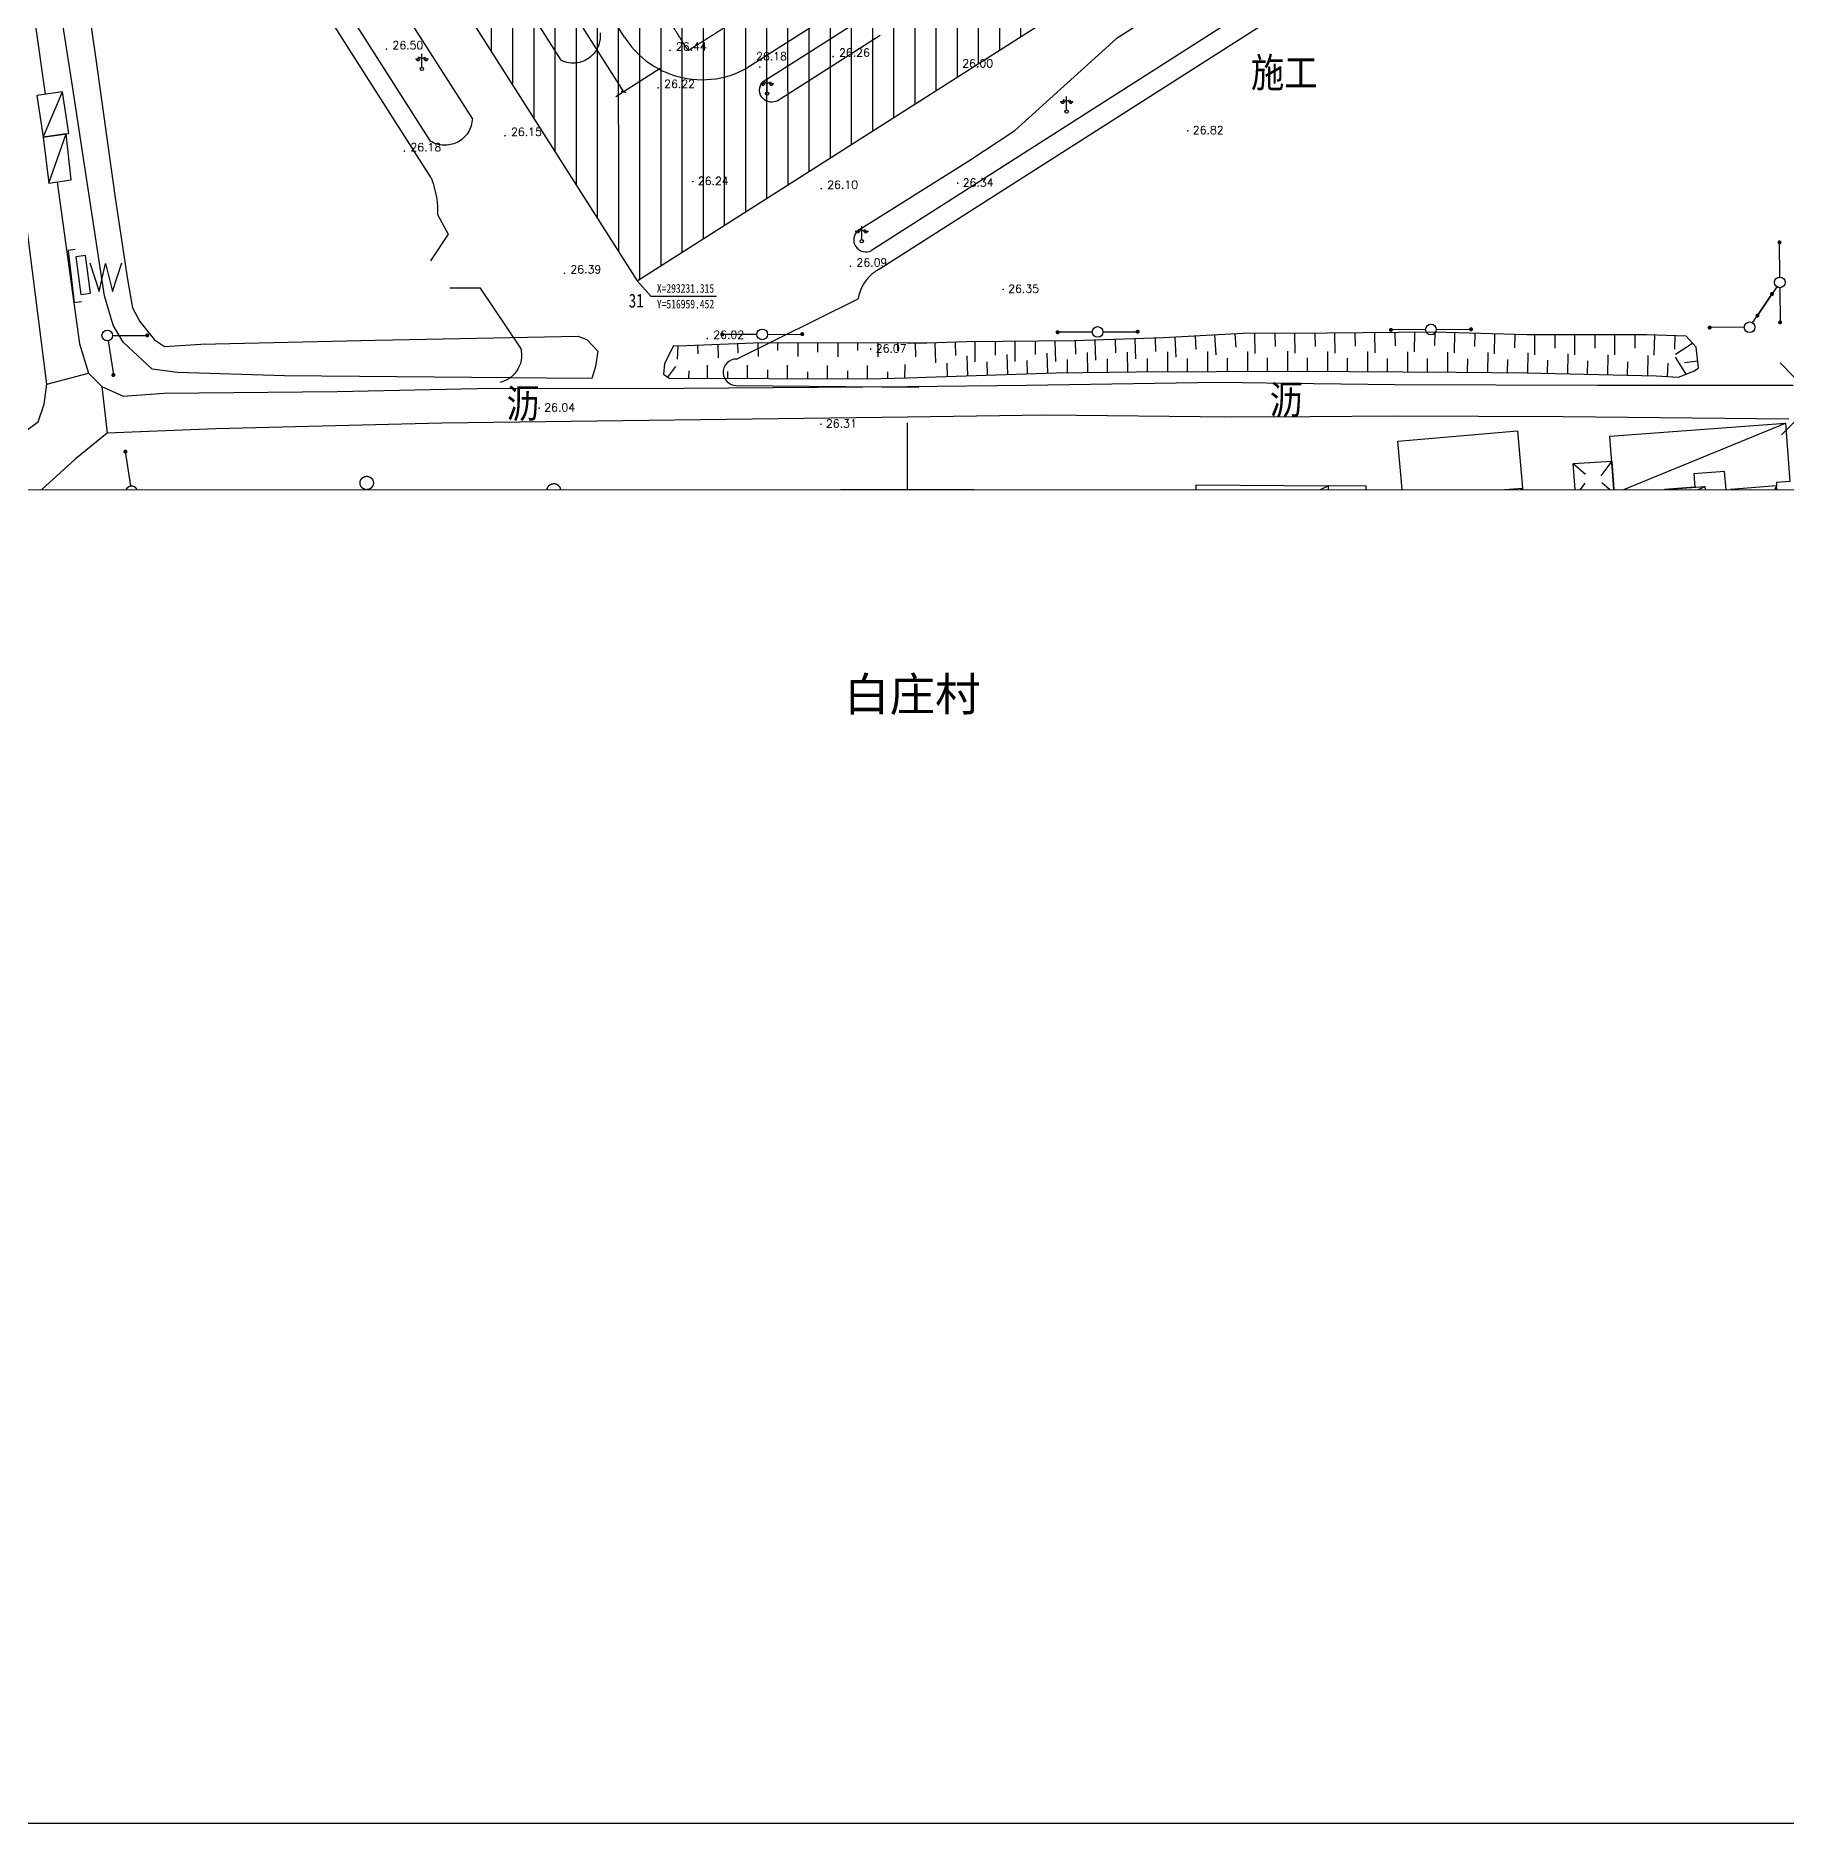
# Model space of a CAD drawing. Extents: x 1977 to 1034874806, y 3985 to 587211952.
# Drawn here: x 516869241 to 517131788, y 293000000 to 293268067 of the extents above; entities that cross this region are included whole.
import ezdxf
from ezdxf.enums import TextEntityAlignment as Align
from ezdxf.xclip import XClip

# ---------------------------------------------------------------- set-up
doc = ezdxf.new("R2010")
doc.units = 0
doc.header["$LTSCALE"] = 10
doc.header["$MEASUREMENT"] = 0
doc.header["$XCLIPFRAME"] = 0
doc.linetypes.add('ACAD_ISO04W100', pattern=[30, 24, -3, 0, -3])
doc.linetypes.add('DASH', pattern=[0.35, 0.25, -0.1])
for name, color, linetype in [('01-标注_尺寸', 3, 'Continuous'), ('M-用地 代征道路', 216, 'Continuous'), ('M-用地 代征道路坐标', 140, 'Continuous'), ('M-用地 地形图', 8, 'Continuous'), ('M-用地 红线', 20, 'ACAD_ISO04W100'), ('M-用地 红线坐标', 140, 'Continuous'), ('PUB_TEXT', 7, 'Continuous'), ('X-地形图$0$GCD', 1, 'Continuous'), ('X-地形图$0$GKSS', 4, 'Continuous'), ('X-地形图$0$JTSS', 3, 'Continuous')]:
    doc.layers.add(name, color=color, linetype=linetype)
doc.layers.add('X-总平面（删除标注）$0$04-不打印_辅助线', color=165, linetype='Continuous', plot=False)
doc.styles.add('X-地形图$0$HZ', font='simplex.shx', dxfattribs={"bigfont": 'hztxt.shx'})
doc.styles.add('台湖总图-0812$0$黑体', font='simhei.ttf')
doc.styles.add('黑', font='simhei.ttf', dxfattribs={"width": 0.8})
doc.styles.add('黑体', font='simhei.ttf', dxfattribs={"width": 0.8})
doc.styles.add('黑体_T3', font='simhei.ttf', dxfattribs={"width": 0.8})
doc.linetypes.add('X-地形图$0$B31', pattern='A,0,-1e-09,[149,symbolx.shx,S=0.125,R=0,X=0,Y=0],-1.5', length=1.5)
doc.dimstyles.new('_TCH_ARCH&&550', dxfattribs={"dimtxt": 1925, "dimasz": 550, "dimexe": 1375, "dimexo": 0, "dimgap": 550, "dimtad": 1, "dimlfac": 0.001, "dimzin": 0, "dimdsep": 46, "dimtxsty": '黑体_T3', "dimblk": 'ARCHTICK', "dimcen": 0.09, "dimclrt": 7, "dimazin": 2, "dimtfac": 1, "dimtix": 1, "dimtmove": 2, "dimatfit": 3, "dimfxl": 0, "dimtolj": 1, "dimtzin": 0, "dimarcsym": 0})

# ---------------------------------------------------------------- blocks, each defined once
blk = doc.blocks.new('X-地形图$0$BC119')
at = {"linetype": 'Continuous'}
blk.add_line((0.4, 0), (3, 0), dxfattribs=at)
at = {"linetype": 'Continuous', "const_width": 0.15}
blk.add_lwpolyline([(2.925, 0, 1), (3.075, 0, 1)], format="xyb", close=True, dxfattribs=at)
at = {"linetype": 'Continuous'}
blk.add_circle((0, 0), 0.4, dxfattribs=at)
blk = doc.blocks.new('X-地形图$0$BC031')
blk.add_lwpolyline([(-1.16, 0.99), (-0.47, -1.18), (0.01, 0.93), (0.53, -1.17), (1.23, 0.99)])
blk = doc.blocks.new('X-地形图$0$BC101')
at = {"linetype": 'Continuous'}
blk.add_circle((0, 0), 0.5, dxfattribs=at)
blk = doc.blocks.new('X-地形图$0$BC028')
for p, q in [((-1.98, 3), (-0.49, 3)), ((-0.99, 3.5), (-1.19, 3)), ((0, 3.1), (-0.99, 3.5)), ((0, 0.5), (0, 4.5)), ((0, 3.1), (1, 3.5)), ((0.5, 3), (2, 3)), ((1, 3.5), (1.2, 3))]:
    blk.add_line(p, q)
blk.add_circle((0, 0), 0.5)
for centre in [(-1.19, 3), (1.25, 3)]:
    blk.add_arc(centre, 0.5, 179, 0)
blk = doc.blocks.new('X-地形图$0$BC200')
at = {"linetype": 'Continuous', "const_width": 0.25, "flags": 128}
blk.add_lwpolyline([(-0.125, 0, 1), (0.125, 0, 1)], format="xyb", close=True, dxfattribs=at)
blk = doc.blocks.new('X-地形图$0$A$C7BFD1BD2')
at = {"layer": 'X-地形图$0$GCD', "linetype": 'Continuous', "xscale": 0.4999999999999998, "yscale": 0.4999999999999998, "zscale": 0.4999999999999998, "rotation": 32.7878370276766}
for p in [(-378.16, -483.93), (-335.64, -484.13), (-311.18, -485.05), (-322.16, -486.62), (-337.41, -489.73), (-360.37, -496.93), (-375.47, -499.24), (-312.95, -504.87), (-308.56, -516.51), (-351.47, -517.56), (-330.04, -527.35)]:
    blk.add_blockref('X-地形图$0$BC200', p, dxfattribs=at)
at = {"layer": 'X-地形图$0$GCD', "linetype": 'Continuous', "xscale": 0.5, "yscale": 0.5, "zscale": 0.5}
for p in [(-292.55, -486.17), (-257.97, -496.18), (-332.21, -503.81), (-292.48, -504.06), (-285.66, -519.97), (-305.52, -528.92), (-355.24, -537.78), (-312.99, -540.19)]:
    blk.add_blockref('X-地形图$0$BC200', p, dxfattribs=at)
at = {"layer": 'X-地形图$0$GCD', "linetype": 'Continuous', "style": 'X-地形图$0$HZ'}
for s, p in [('26.50', (-377.26, -483.95)), ('26.44', (-334.74, -484.15)), ('26.18', (-322.73, -485.61)), ('26.26', (-310.28, -485.07)), ('26.00', (-291.8, -486.67)), ('26.22', (-336.51, -489.75)), ('26.15', (-359.47, -496.94)), ('26.82', (-257.22, -496.68)), ('26.18', (-374.57, -499.25)), ('26.24', (-331.46, -504.31)), ('26.10', (-312.05, -504.88)), ('26.34', (-291.73, -504.56)), ('26.39', (-350.57, -517.57)), ('26.09', (-307.66, -516.53)), ('26.35', (-284.91, -520.47)), ('26.02', (-329.14, -527.37)), ('26.07', (-304.77, -529.42)), ('26.04', (-354.49, -538.28)), ('26.31', (-312.24, -540.69))]:
    blk.add_text(s, height=1.2, dxfattribs=at).set_placement(p)
blk = doc.blocks.new('dixingtu')
at = {"linetype": 'Continuous'}
for p, q in [((517127476, 293226101), (517129643, 293229331)), ((517010157, 293219157), (517010129, 293222157)), ((517013129, 293222186), (517013148, 293220186)), ((517016157, 293219214), (517016128, 293222214)), ((517019128, 293222243), (517019147, 293220243)), ((517022231, 293219203), (517022130, 293222201)), ((517025128, 293222303), (517025196, 293220304)), ((517028228, 293219406), (517028126, 293222405)), ((517031124, 293222506), (517031192, 293220508)), ((517034224, 293219610), (517034123, 293222608)), ((517037121, 293222710), (517037189, 293220711)), ((517040287, 293219855), (517040118, 293222850)), ((517043113, 293223019), (517043225, 293221022)), ((517046277, 293220193), (517046108, 293223188)), ((517049103, 293223357), (517049216, 293221360)), ((517052113, 293220434), (517052101, 293223434)), ((517055101, 293223446), (517055109, 293221446)), ((517058113, 293220458), (517058101, 293223458)), ((517061101, 293223470), (517061109, 293221470)), ((517064125, 293220486), (517064101, 293223486)), ((517067101, 293223510), (517067117, 293221510)), ((517070124, 293220533), (517070101, 293223533)), ((517073101, 293223557), (517073117, 293221557)), ((517076021, 293220682), (517076102, 293223681)), ((517079101, 293223600), (517079047, 293221601)), ((517082019, 293220521), (517082100, 293223520)), ((517085099, 293223439), (517085045, 293221440)), ((517088017, 293220360), (517088097, 293223359)), ((517091096, 293223278), (517091043, 293221279)), ((517094096, 293220231), (517094096, 293223231)), ((517097096, 293223231), (517097096, 293221231)), ((517100096, 293220231), (517100096, 293223231)), ((517103096, 293223232), (517103096, 293221232)), ((517106096, 293220232), (517106096, 293223232)), ((517109096, 293223232), (517109096, 293221232)), ((517111984, 293220188), (517112095, 293223186)), ((517115093, 293223075), (517115019, 293221077)), ((516965538, 293221539), (516965430, 293219542)), ((516968583, 293220389), (516968536, 293221643)), ((516971534, 293221755), (516971608, 293219757)), ((516974581, 293220538), (516974531, 293221868)), ((516977529, 293221980), (516977604, 293219981)), ((516980523, 293220844), (516980529, 293221989)), ((516983529, 293221973), (516983518, 293219973)), ((516986521, 293220616), (516986529, 293221992)), ((516989529, 293221989), (516989518, 293219939)), ((516992523, 293220844), (516992529, 293221985)), ((516995529, 293221982), (516995518, 293219906)), ((516998523, 293220810), (516998529, 293221978)), ((517001130, 293221975), (517001195, 293219918)), ((517004217, 293219010), (517004131, 293222008)), ((517007129, 293222095), (517007187, 293220096)), ((517008895, 293220070), (517008995, 293217071)), ((517014891, 293220271), (517014992, 293217272)), ((517020891, 293220466), (517020988, 293217468)), ((517023988, 293217529), (517023965, 293219528)), ((517026954, 293220562), (517026987, 293217562)), ((517029987, 293217596), (517029965, 293219596)), ((517032953, 293220629), (517032987, 293217630)), ((517035987, 293217653), (517035977, 293219653)), ((517038972, 293220667), (517038987, 293217667)), ((517041987, 293217682), (517041977, 293219682)), ((517044972, 293220697), (517044987, 293217697)), ((517047987, 293217712), (517047977, 293219712)), ((517050972, 293220727), (517050987, 293217727)), ((517053987, 293217741), (517053977, 293219741)), ((517056972, 293220756), (517056987, 293217756)), ((517059987, 293217752), (517059999, 293219752)), ((517063004, 293220735), (517062987, 293217735)), ((517065987, 293217717), (517065998, 293219717)), ((517069004, 293220699), (517068987, 293217699)), ((517071986, 293217681), (517071998, 293219681)), ((517075004, 293220663), (517074986, 293217663)), ((517077986, 293217645), (517077998, 293219645)), ((517081004, 293220628), (517080986, 293217628)), ((517083986, 293217600), (517084009, 293219600)), ((517087021, 293220565), (517086986, 293217565)), ((517089986, 293217530), (517090009, 293219530)), ((517093020, 293220495), (517092986, 293217496)), ((517099048, 293220366), (517098984, 293217366)), ((517105047, 293220238), (517104983, 293217238)), ((517111045, 293220110), (517110981, 293217110)), ((517115139, 293219845), (517116742, 293217309)), ((517115198, 293220328), (517117711, 293221968)), ((516964054, 293216853), (516965264, 293218446)), ((516967203, 293217807), (516967140, 293216690)), ((516970002, 293216681), (516970009, 293218681)), ((516973006, 293217732), (516973002, 293216672)), ((516976002, 293216662), (516976009, 293218662)), ((516979006, 293217960), (516979002, 293216653)), ((516982002, 293216644), (516982009, 293218644)), ((516985005, 293217655), (516985002, 293216634)), ((516988002, 293216625), (516988008, 293218625)), ((516991006, 293217807), (516991002, 293216616)), ((516994002, 293216607), (516994008, 293218607)), ((516997006, 293217655), (516997003, 293216694)), ((516999610, 293216773), (516999616, 293218760)), ((517005997, 293216971), (517005930, 293218970)), ((517011993, 293217172), (517011926, 293219171)), ((517017990, 293217371), (517017925, 293219370)), ((517095985, 293217430), (517096027, 293219430)), ((517101983, 293217302), (517102026, 293219302)), ((517107982, 293217174), (517108025, 293219174)), ((517113978, 293216978), (517114100, 293218974)), ((517118508, 293219275), (517116522, 293219038)), ((517130880, 293219010), (517132992, 293216880)), ((517131075, 293208231), (517133205, 293210344)), ((517099849, 293203914), (517101670, 293202315)), ((517105621, 293204254), (517103983, 293202070)), ((517100199, 293198964), (517101649, 293200968)), ((517105981, 293199413), (517104132, 293201001))]:
    blk.add_line(p, q, dxfattribs=at)
at = {"linetype": 'Continuous', "flags": 128}
for points in [[(516871573, 293310794), (516878225, 293264926), (516881159, 293243767), (516883024, 293231514), (516883772, 293227253), (516884837, 293225215), (516887036, 293222458), (516888562, 293221464), (516894021, 293221795), (516920196, 293222391), (516950595, 293223025), (516951939, 293222448), (516953532, 293220789), (516953210, 293218466), (516952660, 293216662), (516945846, 293216705), (516906547, 293217086), (516890498, 293217550), (516886708, 293218049), (516882340, 293222138), (516880841, 293224656), (516879540, 293229047), (516874674, 293261140), (516858783, 293361961)], [(516854249, 293335980), (516853173, 293344287), (516851615, 293353893), (516857554, 293354670), (516860822, 293328514), (516866498, 293288566), (516870668, 293259290)], [(516870333, 293252858), (516873277, 293259662)], [(516871212, 293245960), (516873819, 293253363)], [(516872450, 293246089), (516875815, 293221861), (516877167, 293217468), (516879151, 293215484), (516882330, 293213999), (516888507, 293214447), (516914461, 293214697), (516935461, 293215159), (516966424, 293215221), (517000000, 293215471)], [(516875156, 293235991), (516874085, 293235862), (516875024, 293228039), (516876090, 293228209)], [(517000000, 293216785), (517004285, 293216914), (517016278, 293217315), (517022275, 293217509), (517034274, 293217644), (517058273, 293217763), (517082272, 293217620), (517092858, 293217497), (517112266, 293217083), (517115614, 293216878), (517118050, 293217809), (517118628, 293218266), (517118258, 293221370), (517116753, 293223014), (517110853, 293223232), (517092857, 293223231), (517079006, 293223603), (517062862, 293223477), (517050347, 293223427), (517038398, 293222753), (517024978, 293222298), (517008890, 293222145), (517002892, 293221973), (517000000, 293221976)], [(517000000, 293221976), (516978141, 293222003), (516965625, 293221534), (516964914, 293221573), (516963545, 293218910), (516963413, 293217340), (516964258, 293216699), (516994079, 293216606), (517000000, 293216785)], [(517000000, 293215471), (517017836, 293215647), (517046697, 293216127), (517060939, 293215935), (517073058, 293215772), (517103538, 293215675), (517127567, 293215652), (517132850, 293215641)], [(517000000, 293210876), (516930166, 293209973), (516896245, 293209134), (516879932, 293208444), (516875155, 293204570), (516869235, 293199173), (516866204, 293195562), (516865360, 293177244), (516863148, 293126807), (516862440, 293101235), (516862788, 293063358), (516863021, 293026428), (516863429, 293019781), (516864713, 293018036), (516870599, 293018545), (516886379, 293021710), (516908050, 293026991), (516917102, 293029681), (516929540, 293034377), (516949187, 293042858), (516971888, 293052722), (516986083, 293059768), (516993444, 293063332), (517000000, 293066180)], [(517132181, 293210568), (517098352, 293210908), (517072952, 293210997), (517060385, 293210933), (517048515, 293210873), (517020679, 293211143), (517000000, 293210876)], [(517000000, 293066180), (517005829, 293068688), (517007126, 293069157), (517028564, 293076914), (517032644, 293078239), (517039062, 293079551), (517082899, 293088024), (517099397, 293091340), (517115176, 293093953), (517128616, 293096389), (517136658, 293097719), (517140477, 293098488), (517142272, 293099941), (517143885, 293103225), (517144167, 293123088), (517143920, 293158556), (517143900, 293187315), (517143194, 293207185), (517142480, 293209195), (517140509, 293209798)], [(517074253, 293198889), (517073530, 293207285), (517091480, 293208832), (517092224, 293200197)], [(517105981, 293199413), (517131677, 293209985)], [(517043192, 293190591), (517043105, 293179907), (517068601, 293179700), (517068770, 293200527), (517063071, 293200573)], [(517043192, 293190591), (517063071, 293200573)], [(517075302, 293186709), (517092224, 293200197)], [(517100273, 293190885), (517119591, 293200469)], [(517130341, 293200580), (517121878, 293182658)]]:
    blk.add_lwpolyline(points, dxfattribs=at)
for points in [[(516776061, 293267349), (516777795, 293254543), (516782665, 293223518), (516785565, 293207651), (516787620, 293204087), (516795201, 293204379), (516817550, 293205236), (516861877, 293206956), (516867251, 293208460), (516869622, 293210144), (516870496, 293212826), (516870927, 293215803), (516862757, 293279705), (516862294, 293282578), (516861369, 293283298), (516843787, 293280343), (516807073, 293274173), (516778453, 293269363), (516776999, 293268776), (516776488, 293267998)], [(516873277, 293259662), (516869427, 293259113), (516870333, 293252858), (516874182, 293253415)], [(516870333, 293252858), (516871212, 293245960), (516874540, 293246448), (516873819, 293253363)], [(516875239, 293234931), (516876021, 293229249), (516877464, 293229465), (516876684, 293235130)], [(517105981, 293199413), (517105340, 293208027), (517131677, 293209985), (517132329, 293201224), (517130319, 293201070), (517130341, 293200580), (517122762, 293199946), (517122526, 293202740), (517117930, 293202353), (517118099, 293200353)], [(517099849, 293203914), (517105621, 293204254), (517105981, 293199413), (517100199, 293198964)], [(517063071, 293190381), (517043192, 293190591), (517043274, 293200733), (517063071, 293200573)], [(517075302, 293186709), (517074253, 293198889), (517092224, 293200197), (517093254, 293188245)], [(517099655, 293198922), (517119591, 293200469), (517120214, 293192840), (517100273, 293190885)], [(517130341, 293200580), (517120447, 293199752), (517121878, 293182658), (517131772, 293183486)]]:
    blk.add_lwpolyline(points, close=True, dxfattribs=at)
at = {"linetype": 'X-地形图$0$B31', "flags": 128}
for points in [[(516870927, 293215803), (516877167, 293217468)], [(516879151, 293215484), (516879932, 293208444)]]:
    blk.add_lwpolyline(points, dxfattribs=at)
at = {"linetype": 'Continuous'}
for points in [[(517000000, 293190000), (517000000, 293210000)], [(516990000, 293200000), (517010000, 293200000)]]:
    blk.add_lwpolyline(points, dxfattribs=at)
at = {"layer": 'X-地形图$0$JTSS', "linetype": 'Continuous', "flags": 128}
for points in [[(516957543, 293267850), (516876441, 293395793)], [(517079201, 293328817), (516976037, 293263289)], [(516928551, 293246738), (516888843, 293309097)], [(516995645, 293233021), (517063406, 293276234)], [(516929514, 293241282), (516931108, 293238326), (516928441, 293234292)], [(516974343, 293219588), (516992584, 293228594)], [(516974268, 293215610), (517001703, 293215376)]]:
    blk.add_lwpolyline(points, dxfattribs=at)
at = {"layer": 'X-地形图$0$JTSS', "color": 8, "linetype": 'Continuous', "flags": 128}
for points in [[(516978355, 293261224), (517123874, 293353676)], [(516934722, 293255669), (516884627, 293333998)], [(516912709, 293319950), (516948011, 293264386)], [(517122930, 293317801), (516994603, 293235859)], [(516894451, 293305571), (516928417, 293252279)], [(517056247, 293283535), (517031310, 293267598)], [(516980453, 293258321), (516995901, 293268137)], [(517016083, 293253849), (517031310, 293267598)], [(517009170, 293249310), (517016083, 293253849)], [(516992556, 293238873), (517009170, 293249310)]]:
    blk.add_lwpolyline(points, dxfattribs=at)
for points in [[(516953879, 293268518, -0.1142782), (516953681, 293266689, -0.1142782), (516952699, 293265134, -0.1566818), (516950475, 293264007, -0.1566818), (516948011, 293264386)], [(516980453, 293258321, -0.1536649), (516979384, 293258128, -0.1536649), (516978397, 293258583, -0.2074806), (516977803, 293259895, -0.2074806), (516978355, 293261224)], [(516934722, 293255669, -0.136786), (516934081, 293253554, -0.136786), (516932439, 293252076, -0.1285326), (516930401, 293251652, -0.1285326), (516928417, 293252279)], [(516992556, 293238873, 0.1802407), (516991940, 293237750, 0.1802407), (516992209, 293236498, 0.187536), (516993282, 293235713, 0.187536), (516994603, 293235859)]]:
    blk.add_lwpolyline(points, format="xyb", dxfattribs=at)
at = {"layer": 'X-地形图$0$JTSS', "linetype": 'Continuous', "flags": 128}
for points in [[(516957543, 293267850, 0.0856249), (516960703, 293264379, 0.0856249), (516964843, 293262167, 0.1053086), (516970560, 293261536, 0.1053086), (516976037, 293263289)], [(516928551, 293246738, -0.0292894), (516929067, 293245112, -0.0292894), (516929390, 293243436, -0.0185094), (516929492, 293242361, -0.0185094), (516929514, 293241282)], [(516995645, 293233021, 0.0642427), (516994344, 293232021, 0.0642427), (516993340, 293230722, 0.0417726), (516992878, 293229757, 0.0674378), (516992584, 293228594)], [(516941973, 293221220, -0.1105974), (516942034, 293219385, -0.1105974), (516941306, 293217699, -0.0897251), (516940227, 293216664, -0.0897251), (516938852, 293216073)], [(516974343, 293219588, 0.2073964), (516972889, 293218965, 0.2073964), (516972348, 293217478, 0.1867915), (516972947, 293216173, 0.1867915), (516974268, 293215610)]]:
    blk.add_lwpolyline(points, format="xyb", dxfattribs=at)
at = {"layer": 'X-地形图$0$JTSS', "linetype": 'Continuous'}
blk.add_lwpolyline([(516941973, 293221220), (516935964, 293230237), (516931350, 293230234)], dxfattribs=at)
at = {"linetype": 'Continuous'}
for name, p, xscale, yscale, zscale in [('X-地形图$0$A$C7BFD1BD2', (517300000, 293750000), 1000, 1000, 1000), ('X-地形图$0$BC031', (516879696, 293232049), 2000, 2000, 2000), ('X-地形图$0$BC101', (516918882, 293200998), 2000, 2000, 2000), ('X-地形图$0$BC101', (516946937, 293199903), 2000, 2000, 2000)]:
    blk.add_blockref(name, p, dxfattribs=dict(at, xscale=xscale, yscale=yscale, zscale=zscale))
for p, xscale, yscale, zscale, rotation in [((517130819, 293231083), 2000.000000009902, 2000.000000009902, 2000.000000009902, 90.37545978999016), ((517130819, 293231083), 1999.999999975938, 1999.999999975938, 1999.999999975938, 236.1361613809156), ((517130819, 293231083), 1999.99999999172, 1999.99999999172, 1999.99999999172, 270.4852529120686), ((517126300, 293224349), 1999.999999975938, 1999.999999975938, 1999.999999975938, 56.13616138091561), ((517078501, 293224004), 2000.000000000475, 2000.000000000475, 2000.000000000475, 0.4132075216928011), ((517126300, 293224349), 2000.000000000475, 2000.000000000475, 2000.000000000475, 180.4132075216928), ((516879967, 293223123), 1999.999999997194, 1999.999999997194, 1999.999999997194, 278.8554394590331), ((516879967, 293223123), 1999.999999995109, 1999.999999995109, 1999.999999995109, 0.09215189146486889), ((516978204, 293223281), 1999.999999995111, 1999.999999995111, 1999.999999995111, 180.0921518914649), ((516978204, 293223281), 2000.000000000475, 2000.000000000475, 2000.000000000475, 0.4132075216928011), ((517028503, 293223644), 2000.000000000475, 2000.000000000475, 2000.000000000475, 180.4132075216928), ((517028503, 293223644), 2000.000000000475, 2000.000000000475, 2000.000000000475, 0.4132075216928011), ((517078501, 293224004), 2000.000000000475, 2000.000000000475, 2000.000000000475, 180.4132075216928), ((516883606, 293199766), 1999.999999997194, 1999.999999997194, 1999.999999997194, 98.85543945903308)]:
    blk.add_blockref('X-地形图$0$BC119', p, dxfattribs=dict(at, xscale=xscale, yscale=yscale, zscale=zscale, rotation=rotation))
at = {"layer": 'X-地形图$0$GKSS', "linetype": 'Continuous', "xscale": 500, "yscale": 500, "zscale": 500}
for p in [(516927164, 293263092), (516978937, 293259390), (517023858, 293256682), (516993116, 293237253)]:
    blk.add_blockref('X-地形图$0$BC028', p, dxfattribs=at)
at = {"linetype": 'Continuous', "style": 'X-地形图$0$HZ'}
for s, p in [('施工', (517051497, 293259856)), ('沥', (517054308, 293210796))]:
    blk.add_text(s, height=5000, dxfattribs=at).set_placement(p)
blk.add_text('沥', height=5000, dxfattribs=at).set_placement((516942353, 293212932), align=Align.MIDDLE)
blk = doc.blocks.new('_ArchTick')
at = {"color": 0, "linetype": 'ByBlock', "const_width": 0.4}
blk.add_lwpolyline([(-0.5, -0.5), (0.5, 0.5)], dxfattribs=at)
blk = doc.blocks.new('*D570')
at = {"layer": '01-标注_尺寸', "color": 0, "lineweight": -2, "transparency": 16777216}
for p, q in [((516922629, 293326405), (516915985, 293322176)), ((516917145, 293322914), (516957415, 293259654)), ((516962898, 293263145), (516956255, 293258916))]:
    blk.add_line(p, q, dxfattribs=at)
at = {"layer": 'Defpoints', "color": 0, "transparency": 16777216}
for p in [(516922629, 293326405), (516962898, 293263145), (516957415, 293259654)]:
    blk.add_point(p, dxfattribs=at)
at = {"layer": '01-标注_尺寸', "color": 0, "lineweight": -2, "transparency": 16777216, "xscale": 550, "yscale": 550, "zscale": 550}
for p, rotation in [((516917145, 293322914), 122.4795617261866), ((516957415, 293259654), 302.4795617261866)]:
    blk.add_blockref('_ArchTick', p, dxfattribs=dict(at, rotation=rotation))
at = {"layer": '01-标注_尺寸', "color": 7, "transparency": 16777216, "insert": (516938565, 293292102), "char_height": 1925, "attachment_point": 5, "rotation": 302.47956, "style": '黑体_T3'}
blk.add_mtext('\\A1;75.00', dxfattribs=at)

msp = doc.modelspace()

# ---------------------------------------------------------------- hatches: boundary and pattern name
at = {"layer": 'M-用地 代征道路', "linetype": 'Continuous'}
h = msp.add_hatch(dxfattribs=at)
h.set_pattern_fill('ANSI31', color=256, scale=2000, angle=45)
h.set_pattern_definition([(90, (5e-07, -9e-07), (-3175, 7e-13), [])])
h.paths.add_polyline_path([(516805773, 293547166), (516819249, 293553749), (516833059, 293559601), (516850264, 293570958, -0.0374849066), (516891830, 293580614, -0.0374860606), (516934373, 293583957), (517108952, 293584561), (517129064, 293564630), (517129758, 293441475), (517124870, 293421447), (517125067, 293386448), (517120118, 293377370), (517113257, 293364786), (516977085, 293278102), (516956377, 293282701), (516937582, 293312227), (516922624, 293326413), (516799129, 293520414), (516801840, 293531330)], flags=16)
edge = h.paths.add_edge_path()
edge.add_line((517148867, 293599699), (516934315.329, 293598955.98))
edge.add_arc((516935357.134, 293298946.875), 300010.915, 90.19896327, 106.33801982)
edge.add_arc((516935363.791, 293298956.272), 300003.769, 106.33974463, 122.48004836)
edge.add_line((516774260, 293552033), (516760762, 293543441))
edge.add_line((516760762, 293543441), (516959452, 293231315))
edge.add_line((516959452, 293231315), (517150257, 293352776))
edge.add_line((517150257, 293352776), (517148867, 293599699))
h.paths.add_polyline_path([(516983988, 293276570), (516977085, 293278102), (517113257, 293364786), (517108308, 293355708), (517078783, 293336913), (517064596, 293321955), (517033070, 293301887), (517013514, 293295365)])

# ---------------------------------------------------------------- linework, layer by layer
at = {"layer": 'M-用地 代征道路坐标'}
for p, q in [((516959452, 293231315), (516961500, 293229000)), ((516961500, 293229000), (516971363.797, 293229000))]:
    msp.add_line(p, q, dxfattribs=at)
at = {"layer": 'M-用地 代征道路坐标', "color": 216, "linetype": 'Continuous'}
msp.add_lwpolyline([(516774260, 293552033), (516760762, 293543441), (516959452, 293231315), (517150257, 293352776), (517148867, 293599699), (516934321, 293598956, 0.0705413025), (516850963, 293586843, 0.0705420223), (516774260, 293552033)], format="xyb", close=True, dxfattribs=at)
at = {"layer": 'M-用地 红线', "color": 3, "linetype": 'DASH', "ltscale": 3}
msp.add_lwpolyline([(516983927.647, 293276531.582), (516967116.259, 293265830.165), (516956377, 293282701)], dxfattribs=at)
at = {"layer": 'X-总平面（删除标注）$0$04-不打印_辅助线'}
for points in [[(516400000.068, 292999999.894), (517400000.068, 292999999.894), (517400000.068, 293799999.894), (516400000.068, 293799999.894)], [(517191244.798, 293692605.751), (516448445.511, 293692599.751), (516448445.511, 293199993.894), (517191244.798, 293199999.894)]]:
    msp.add_lwpolyline(points, close=True, dxfattribs=at)

# ---------------------------------------------------------------- block references
at = {"layer": 'M-用地 地形图'}
ref = msp.add_blockref('dixingtu', (0.068, -0.106), dxfattribs=at)
XClip(ref).set_block_clipping_path([(516546032.4072857499, 293199999.9999999404), (517191244.7300934196, 293692600.7206964493)])

# ---------------------------------------------------------------- texts
at = {"layer": 'M-用地 地形图', "color": 7, "ltscale": 10, "style": '台湖总图-0812$0$黑体'}
msp.add_text('白庄村', height=5000, dxfattribs=at).set_placement((516990468.517, 293166817.082))
at = {"layer": 'M-用地 红线坐标', "style": '黑', "width": 0.8}
msp.add_text('31', height=2065.4008, dxfattribs=at).set_placement((516958177.792, 293227313.008))
msp.add_text('31', height=2065.4008, dxfattribs=at).set_placement((516958177.792, 293227313.008))
at = {"layer": 'PUB_TEXT', "style": '黑体', "width": 0.8}
for s, p in [('X=293231.315', (516962396.709, 293229525)), ('Y=516959.452', (516962402.616, 293227175.422))]:
    msp.add_text(s, height=1314.34599, dxfattribs=at).set_placement(p)

# ---------------------------------------------------------------- dimensions: what is measured, and where the dimension line sits
at = {"layer": '01-标注_尺寸'}
dim = msp.add_aligned_dim(p1=(516922628.999, 293326405.148), p2=(516962898.335, 293263145.166), distance=-6500.524, text='75.00', dimstyle='_TCH_ARCH&&550', dxfattribs=at)
dim.commit()
dim.dimension.update_dxf_attribs({"geometry": '*D570', "text_midpoint": (516938564.977, 293292102.402)})

doc.saveas('drawing.dxf')
